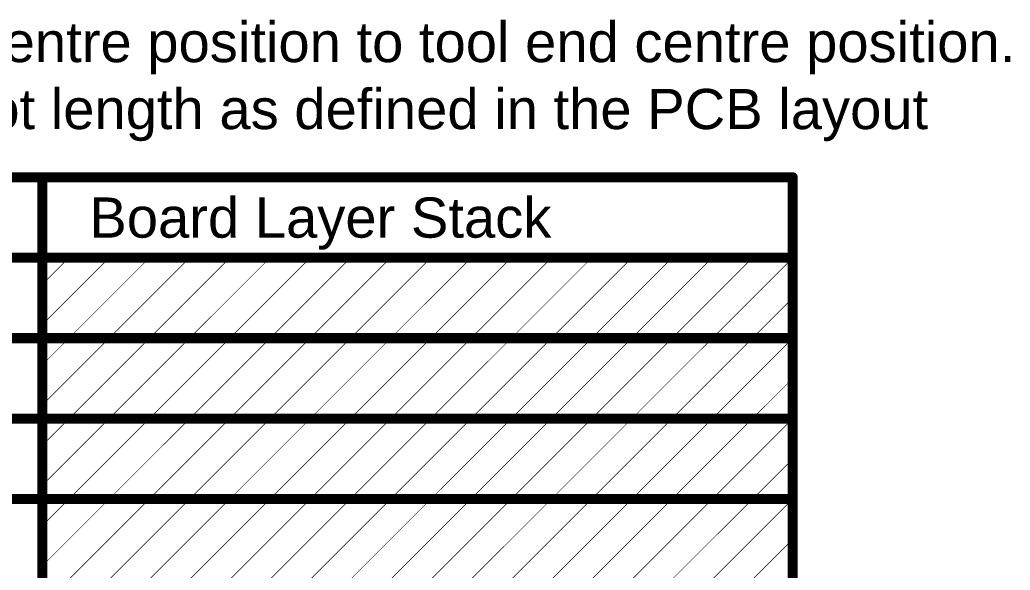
# Model space of a CAD drawing. Header units: inches. Extents: x -3 to 423, y -3 to 110.
# Drawn here: x 158.57 to 196.11, y 23.41 to 44.28 of the extents above; entities that cross this region are included whole.
import ezdxf

# ---------------------------------------------------------------- set-up
doc = ezdxf.new("R2010")
doc.units = ezdxf.units.IN
doc.layers.add('Drill Drawing', color=1, linetype='Continuous')
doc.layers.add('Mechanical 3', color=76, linetype='Continuous')
doc.styles.add('Arial', font='', dxfattribs={"height": 0.2})
doc.styles.get('Arial').set_extended_font_data('Arial')

msp = doc.modelspace()

# ---------------------------------------------------------------- linework, layer by layer
at = {"layer": 'Mechanical 3'}
for points in [[(72.582, 38.303, 0.381, 0.381, 0), (187.868, 38.303, 0.381, 0.381, 0)], [(159.428, 1.727, 0.381, 0.381, 0), (159.428, 38.303, 0.381, 0.381, 0)], [(187.868, 1.727, 0.381, 0.381, 0), (187.868, 38.303, 0.381, 0.381, 0)], [(72.582, 35.255, 0.381, 0.381, 0), (187.868, 35.255, 0.381, 0.381, 0)], [(159.428, 32.723, 0.0254, 0.0254, 0), (161.96, 35.255, 0.0254, 0.0254, 0)], [(159.428, 34.247, 0.0254, 0.0254, 0), (160.436, 35.255, 0.0254, 0.0254, 0)], [(160.436, 32.207, 0.0254, 0.0254, 0), (163.484, 35.255, 0.0254, 0.0254, 0)], [(161.96, 32.207, 0.0254, 0.0254, 0), (165.008, 35.255, 0.0254, 0.0254, 0)], [(163.484, 32.207, 0.0254, 0.0254, 0), (166.532, 35.255, 0.0254, 0.0254, 0)], [(165.008, 32.207, 0.0254, 0.0254, 0), (168.056, 35.255, 0.0254, 0.0254, 0)], [(166.532, 32.207, 0.0254, 0.0254, 0), (169.58, 35.255, 0.0254, 0.0254, 0)], [(168.056, 32.207, 0.0254, 0.0254, 0), (171.104, 35.255, 0.0254, 0.0254, 0)], [(169.58, 32.207, 0.0254, 0.0254, 0), (172.628, 35.255, 0.0254, 0.0254, 0)], [(171.104, 32.207, 0.0254, 0.0254, 0), (174.152, 35.255, 0.0254, 0.0254, 0)], [(172.628, 32.207, 0.0254, 0.0254, 0), (175.676, 35.255, 0.0254, 0.0254, 0)], [(174.152, 32.207, 0.0254, 0.0254, 0), (177.2, 35.255, 0.0254, 0.0254, 0)], [(175.676, 32.207, 0.0254, 0.0254, 0), (178.724, 35.255, 0.0254, 0.0254, 0)], [(177.2, 32.207, 0.0254, 0.0254, 0), (180.248, 35.255, 0.0254, 0.0254, 0)], [(178.724, 32.207, 0.0254, 0.0254, 0), (181.772, 35.255, 0.0254, 0.0254, 0)], [(180.248, 32.207, 0.0254, 0.0254, 0), (183.296, 35.255, 0.0254, 0.0254, 0)], [(181.772, 32.207, 0.0254, 0.0254, 0), (184.82, 35.255, 0.0254, 0.0254, 0)], [(183.296, 32.207, 0.0254, 0.0254, 0), (186.344, 35.255, 0.0254, 0.0254, 0)], [(184.82, 32.207, 0.0254, 0.0254, 0), (187.868, 35.255, 0.0254, 0.0254, 0)], [(186.344, 32.207, 0.0254, 0.0254, 0), (187.868, 33.731, 0.0254, 0.0254, 0)], [(144.954, 32.207, 0.381, 0.381, 0), (159.428, 32.207, 0.381, 0.381, 0)], [(159.428, 32.207, 0.381, 0.381, 0), (187.868, 32.207, 0.381, 0.381, 0)], [(159.428, 29.675, 0.0254, 0.0254, 0), (161.96, 32.207, 0.0254, 0.0254, 0)], [(159.428, 31.199, 0.0254, 0.0254, 0), (160.436, 32.207, 0.0254, 0.0254, 0)], [(160.436, 29.159, 0.0254, 0.0254, 0), (163.484, 32.207, 0.0254, 0.0254, 0)], [(161.96, 29.159, 0.0254, 0.0254, 0), (165.008, 32.207, 0.0254, 0.0254, 0)], [(163.484, 29.159, 0.0254, 0.0254, 0), (166.532, 32.207, 0.0254, 0.0254, 0)], [(165.008, 29.159, 0.0254, 0.0254, 0), (168.056, 32.207, 0.0254, 0.0254, 0)], [(166.532, 29.159, 0.0254, 0.0254, 0), (169.58, 32.207, 0.0254, 0.0254, 0)], [(168.056, 29.159, 0.0254, 0.0254, 0), (171.104, 32.207, 0.0254, 0.0254, 0)], [(169.58, 29.159, 0.0254, 0.0254, 0), (172.628, 32.207, 0.0254, 0.0254, 0)], [(171.104, 29.159, 0.0254, 0.0254, 0), (174.152, 32.207, 0.0254, 0.0254, 0)], [(172.628, 29.159, 0.0254, 0.0254, 0), (175.676, 32.207, 0.0254, 0.0254, 0)], [(174.152, 29.159, 0.0254, 0.0254, 0), (177.2, 32.207, 0.0254, 0.0254, 0)], [(175.676, 29.159, 0.0254, 0.0254, 0), (178.724, 32.207, 0.0254, 0.0254, 0)], [(177.2, 29.159, 0.0254, 0.0254, 0), (180.248, 32.207, 0.0254, 0.0254, 0)], [(178.724, 29.159, 0.0254, 0.0254, 0), (181.772, 32.207, 0.0254, 0.0254, 0)], [(180.248, 29.159, 0.0254, 0.0254, 0), (183.296, 32.207, 0.0254, 0.0254, 0)], [(181.772, 29.159, 0.0254, 0.0254, 0), (184.82, 32.207, 0.0254, 0.0254, 0)], [(183.296, 29.159, 0.0254, 0.0254, 0), (186.344, 32.207, 0.0254, 0.0254, 0)], [(184.82, 29.159, 0.0254, 0.0254, 0), (187.868, 32.207, 0.0254, 0.0254, 0)], [(186.344, 29.159, 0.0254, 0.0254, 0), (187.868, 30.683, 0.0254, 0.0254, 0)], [(144.954, 29.159, 0.381, 0.381, 0), (159.428, 29.159, 0.381, 0.381, 0)], [(159.428, 29.159, 0.381, 0.381, 0), (187.868, 29.159, 0.381, 0.381, 0)], [(159.428, 26.627, 0.0254, 0.0254, 0), (161.96, 29.159, 0.0254, 0.0254, 0)], [(159.428, 28.151, 0.0254, 0.0254, 0), (160.436, 29.159, 0.0254, 0.0254, 0)], [(160.436, 26.111, 0.0254, 0.0254, 0), (163.484, 29.159, 0.0254, 0.0254, 0)], [(161.96, 26.111, 0.0254, 0.0254, 0), (165.008, 29.159, 0.0254, 0.0254, 0)], [(163.484, 26.111, 0.0254, 0.0254, 0), (166.532, 29.159, 0.0254, 0.0254, 0)], [(165.008, 26.111, 0.0254, 0.0254, 0), (168.056, 29.159, 0.0254, 0.0254, 0)], [(166.532, 26.111, 0.0254, 0.0254, 0), (169.58, 29.159, 0.0254, 0.0254, 0)], [(168.056, 26.111, 0.0254, 0.0254, 0), (171.104, 29.159, 0.0254, 0.0254, 0)], [(169.58, 26.111, 0.0254, 0.0254, 0), (172.628, 29.159, 0.0254, 0.0254, 0)], [(171.104, 26.111, 0.0254, 0.0254, 0), (174.152, 29.159, 0.0254, 0.0254, 0)], [(172.628, 26.111, 0.0254, 0.0254, 0), (175.676, 29.159, 0.0254, 0.0254, 0)], [(174.152, 26.111, 0.0254, 0.0254, 0), (177.2, 29.159, 0.0254, 0.0254, 0)], [(175.676, 26.111, 0.0254, 0.0254, 0), (178.724, 29.159, 0.0254, 0.0254, 0)], [(177.2, 26.111, 0.0254, 0.0254, 0), (180.248, 29.159, 0.0254, 0.0254, 0)], [(178.724, 26.111, 0.0254, 0.0254, 0), (181.772, 29.159, 0.0254, 0.0254, 0)], [(180.248, 26.111, 0.0254, 0.0254, 0), (183.296, 29.159, 0.0254, 0.0254, 0)], [(181.772, 26.111, 0.0254, 0.0254, 0), (184.82, 29.159, 0.0254, 0.0254, 0)], [(183.296, 26.111, 0.0254, 0.0254, 0), (186.344, 29.159, 0.0254, 0.0254, 0)], [(184.82, 26.111, 0.0254, 0.0254, 0), (187.868, 29.159, 0.0254, 0.0254, 0)], [(186.344, 26.111, 0.0254, 0.0254, 0), (187.868, 27.635, 0.0254, 0.0254, 0)], [(144.954, 26.111, 0.381, 0.381, 0), (159.428, 26.111, 0.381, 0.381, 0)], [(159.428, 26.111, 0.381, 0.381, 0), (187.868, 26.111, 0.381, 0.381, 0)], [(159.428, 23.579, 0.0254, 0.0254, 0), (161.96, 26.111, 0.0254, 0.0254, 0)], [(159.428, 25.103, 0.0254, 0.0254, 0), (160.436, 26.111, 0.0254, 0.0254, 0)], [(160.436, 23.063, 0.0254, 0.0254, 0), (163.484, 26.111, 0.0254, 0.0254, 0)], [(161.96, 23.063, 0.0254, 0.0254, 0), (165.008, 26.111, 0.0254, 0.0254, 0)], [(163.484, 23.063, 0.0254, 0.0254, 0), (166.532, 26.111, 0.0254, 0.0254, 0)], [(165.008, 23.063, 0.0254, 0.0254, 0), (168.056, 26.111, 0.0254, 0.0254, 0)], [(166.532, 23.063, 0.0254, 0.0254, 0), (169.58, 26.111, 0.0254, 0.0254, 0)], [(168.056, 23.063, 0.0254, 0.0254, 0), (171.104, 26.111, 0.0254, 0.0254, 0)], [(169.58, 23.063, 0.0254, 0.0254, 0), (172.628, 26.111, 0.0254, 0.0254, 0)], [(171.104, 23.063, 0.0254, 0.0254, 0), (174.152, 26.111, 0.0254, 0.0254, 0)], [(172.628, 23.063, 0.0254, 0.0254, 0), (175.676, 26.111, 0.0254, 0.0254, 0)], [(174.152, 23.063, 0.0254, 0.0254, 0), (177.2, 26.111, 0.0254, 0.0254, 0)], [(175.676, 23.063, 0.0254, 0.0254, 0), (178.724, 26.111, 0.0254, 0.0254, 0)], [(177.2, 23.063, 0.0254, 0.0254, 0), (180.248, 26.111, 0.0254, 0.0254, 0)], [(178.724, 23.063, 0.0254, 0.0254, 0), (181.772, 26.111, 0.0254, 0.0254, 0)], [(180.248, 23.063, 0.0254, 0.0254, 0), (183.296, 26.111, 0.0254, 0.0254, 0)], [(181.772, 23.063, 0.0254, 0.0254, 0), (184.82, 26.111, 0.0254, 0.0254, 0)], [(183.296, 23.063, 0.0254, 0.0254, 0), (186.344, 26.111, 0.0254, 0.0254, 0)], [(184.82, 23.063, 0.0254, 0.0254, 0), (187.868, 26.111, 0.0254, 0.0254, 0)], [(186.344, 23.063, 0.0254, 0.0254, 0), (187.868, 24.587, 0.0254, 0.0254, 0)]]:
    msp.add_lwpolyline(points, format="xyseb", dxfattribs=at)
for points in [[(159.333, 38.303, 0.191, 0.191, 1), (159.523, 38.303, 0.191, 0.191, 1)], [(187.773, 38.303, 0.191, 0.191, 1), (187.963, 38.303, 0.191, 0.191, 1)], [(187.773, 38.303, 0.191, 0.191, 1), (187.963, 38.303, 0.191, 0.191, 1)], [(187.773, 35.255, 0.191, 0.191, 1), (187.963, 35.255, 0.191, 0.191, 1)], [(160.43, 35.255, 0.0127, 0.0127, 1), (160.442, 35.255, 0.0127, 0.0127, 1)], [(161.954, 35.255, 0.0127, 0.0127, 1), (161.966, 35.255, 0.0127, 0.0127, 1)], [(163.478, 35.255, 0.0127, 0.0127, 1), (163.49, 35.255, 0.0127, 0.0127, 1)], [(165.002, 35.255, 0.0127, 0.0127, 1), (165.014, 35.255, 0.0127, 0.0127, 1)], [(166.526, 35.255, 0.0127, 0.0127, 1), (166.538, 35.255, 0.0127, 0.0127, 1)], [(168.05, 35.255, 0.0127, 0.0127, 1), (168.062, 35.255, 0.0127, 0.0127, 1)], [(169.574, 35.255, 0.0127, 0.0127, 1), (169.586, 35.255, 0.0127, 0.0127, 1)], [(171.098, 35.255, 0.0127, 0.0127, 1), (171.11, 35.255, 0.0127, 0.0127, 1)], [(172.622, 35.255, 0.0127, 0.0127, 1), (172.634, 35.255, 0.0127, 0.0127, 1)], [(174.146, 35.255, 0.0127, 0.0127, 1), (174.158, 35.255, 0.0127, 0.0127, 1)], [(175.67, 35.255, 0.0127, 0.0127, 1), (175.682, 35.255, 0.0127, 0.0127, 1)], [(177.194, 35.255, 0.0127, 0.0127, 1), (177.206, 35.255, 0.0127, 0.0127, 1)], [(178.718, 35.255, 0.0127, 0.0127, 1), (178.73, 35.255, 0.0127, 0.0127, 1)], [(180.242, 35.255, 0.0127, 0.0127, 1), (180.254, 35.255, 0.0127, 0.0127, 1)], [(181.766, 35.255, 0.0127, 0.0127, 1), (181.778, 35.255, 0.0127, 0.0127, 1)], [(183.29, 35.255, 0.0127, 0.0127, 1), (183.302, 35.255, 0.0127, 0.0127, 1)], [(184.814, 35.255, 0.0127, 0.0127, 1), (184.826, 35.255, 0.0127, 0.0127, 1)], [(186.338, 35.255, 0.0127, 0.0127, 1), (186.35, 35.255, 0.0127, 0.0127, 1)], [(187.862, 35.255, 0.0127, 0.0127, 1), (187.874, 35.255, 0.0127, 0.0127, 1)], [(159.422, 34.247, 0.0127, 0.0127, 1), (159.434, 34.247, 0.0127, 0.0127, 1)], [(187.862, 33.731, 0.0127, 0.0127, 1), (187.874, 33.731, 0.0127, 0.0127, 1)], [(159.422, 32.723, 0.0127, 0.0127, 1), (159.434, 32.723, 0.0127, 0.0127, 1)], [(159.333, 32.207, 0.191, 0.191, 1), (159.523, 32.207, 0.191, 0.191, 1)], [(159.333, 32.207, 0.191, 0.191, 1), (159.523, 32.207, 0.191, 0.191, 1)], [(187.773, 32.207, 0.191, 0.191, 1), (187.963, 32.207, 0.191, 0.191, 1)], [(160.43, 32.207, 0.0127, 0.0127, 1), (160.442, 32.207, 0.0127, 0.0127, 1)], [(160.43, 32.207, 0.0127, 0.0127, 1), (160.442, 32.207, 0.0127, 0.0127, 1)], [(161.954, 32.207, 0.0127, 0.0127, 1), (161.966, 32.207, 0.0127, 0.0127, 1)], [(161.954, 32.207, 0.0127, 0.0127, 1), (161.966, 32.207, 0.0127, 0.0127, 1)], [(163.478, 32.207, 0.0127, 0.0127, 1), (163.49, 32.207, 0.0127, 0.0127, 1)], [(163.478, 32.207, 0.0127, 0.0127, 1), (163.49, 32.207, 0.0127, 0.0127, 1)], [(165.002, 32.207, 0.0127, 0.0127, 1), (165.014, 32.207, 0.0127, 0.0127, 1)], [(165.002, 32.207, 0.0127, 0.0127, 1), (165.014, 32.207, 0.0127, 0.0127, 1)], [(166.526, 32.207, 0.0127, 0.0127, 1), (166.538, 32.207, 0.0127, 0.0127, 1)], [(166.526, 32.207, 0.0127, 0.0127, 1), (166.538, 32.207, 0.0127, 0.0127, 1)], [(168.05, 32.207, 0.0127, 0.0127, 1), (168.062, 32.207, 0.0127, 0.0127, 1)], [(168.05, 32.207, 0.0127, 0.0127, 1), (168.062, 32.207, 0.0127, 0.0127, 1)], [(169.574, 32.207, 0.0127, 0.0127, 1), (169.586, 32.207, 0.0127, 0.0127, 1)], [(169.574, 32.207, 0.0127, 0.0127, 1), (169.586, 32.207, 0.0127, 0.0127, 1)], [(171.098, 32.207, 0.0127, 0.0127, 1), (171.11, 32.207, 0.0127, 0.0127, 1)], [(171.098, 32.207, 0.0127, 0.0127, 1), (171.11, 32.207, 0.0127, 0.0127, 1)], [(172.622, 32.207, 0.0127, 0.0127, 1), (172.634, 32.207, 0.0127, 0.0127, 1)], [(172.622, 32.207, 0.0127, 0.0127, 1), (172.634, 32.207, 0.0127, 0.0127, 1)], [(174.146, 32.207, 0.0127, 0.0127, 1), (174.158, 32.207, 0.0127, 0.0127, 1)], [(174.146, 32.207, 0.0127, 0.0127, 1), (174.158, 32.207, 0.0127, 0.0127, 1)], [(175.67, 32.207, 0.0127, 0.0127, 1), (175.682, 32.207, 0.0127, 0.0127, 1)], [(175.67, 32.207, 0.0127, 0.0127, 1), (175.682, 32.207, 0.0127, 0.0127, 1)], [(177.194, 32.207, 0.0127, 0.0127, 1), (177.206, 32.207, 0.0127, 0.0127, 1)], [(177.194, 32.207, 0.0127, 0.0127, 1), (177.206, 32.207, 0.0127, 0.0127, 1)], [(178.718, 32.207, 0.0127, 0.0127, 1), (178.73, 32.207, 0.0127, 0.0127, 1)], [(178.718, 32.207, 0.0127, 0.0127, 1), (178.73, 32.207, 0.0127, 0.0127, 1)], [(180.242, 32.207, 0.0127, 0.0127, 1), (180.254, 32.207, 0.0127, 0.0127, 1)], [(180.242, 32.207, 0.0127, 0.0127, 1), (180.254, 32.207, 0.0127, 0.0127, 1)], [(181.766, 32.207, 0.0127, 0.0127, 1), (181.778, 32.207, 0.0127, 0.0127, 1)], [(181.766, 32.207, 0.0127, 0.0127, 1), (181.778, 32.207, 0.0127, 0.0127, 1)], [(183.29, 32.207, 0.0127, 0.0127, 1), (183.302, 32.207, 0.0127, 0.0127, 1)], [(183.29, 32.207, 0.0127, 0.0127, 1), (183.302, 32.207, 0.0127, 0.0127, 1)], [(184.814, 32.207, 0.0127, 0.0127, 1), (184.826, 32.207, 0.0127, 0.0127, 1)], [(184.814, 32.207, 0.0127, 0.0127, 1), (184.826, 32.207, 0.0127, 0.0127, 1)], [(186.338, 32.207, 0.0127, 0.0127, 1), (186.35, 32.207, 0.0127, 0.0127, 1)], [(186.338, 32.207, 0.0127, 0.0127, 1), (186.35, 32.207, 0.0127, 0.0127, 1)], [(187.862, 32.207, 0.0127, 0.0127, 1), (187.874, 32.207, 0.0127, 0.0127, 1)], [(159.422, 31.199, 0.0127, 0.0127, 1), (159.434, 31.199, 0.0127, 0.0127, 1)], [(187.862, 30.683, 0.0127, 0.0127, 1), (187.874, 30.683, 0.0127, 0.0127, 1)], [(159.422, 29.675, 0.0127, 0.0127, 1), (159.434, 29.675, 0.0127, 0.0127, 1)], [(159.333, 29.159, 0.191, 0.191, 1), (159.523, 29.159, 0.191, 0.191, 1)], [(159.333, 29.159, 0.191, 0.191, 1), (159.523, 29.159, 0.191, 0.191, 1)], [(187.773, 29.159, 0.191, 0.191, 1), (187.963, 29.159, 0.191, 0.191, 1)], [(160.43, 29.159, 0.0127, 0.0127, 1), (160.442, 29.159, 0.0127, 0.0127, 1)], [(160.43, 29.159, 0.0127, 0.0127, 1), (160.442, 29.159, 0.0127, 0.0127, 1)], [(161.954, 29.159, 0.0127, 0.0127, 1), (161.966, 29.159, 0.0127, 0.0127, 1)], [(161.954, 29.159, 0.0127, 0.0127, 1), (161.966, 29.159, 0.0127, 0.0127, 1)], [(163.478, 29.159, 0.0127, 0.0127, 1), (163.49, 29.159, 0.0127, 0.0127, 1)], [(163.478, 29.159, 0.0127, 0.0127, 1), (163.49, 29.159, 0.0127, 0.0127, 1)], [(165.002, 29.159, 0.0127, 0.0127, 1), (165.014, 29.159, 0.0127, 0.0127, 1)], [(165.002, 29.159, 0.0127, 0.0127, 1), (165.014, 29.159, 0.0127, 0.0127, 1)], [(166.526, 29.159, 0.0127, 0.0127, 1), (166.538, 29.159, 0.0127, 0.0127, 1)], [(166.526, 29.159, 0.0127, 0.0127, 1), (166.538, 29.159, 0.0127, 0.0127, 1)], [(168.05, 29.159, 0.0127, 0.0127, 1), (168.062, 29.159, 0.0127, 0.0127, 1)], [(168.05, 29.159, 0.0127, 0.0127, 1), (168.062, 29.159, 0.0127, 0.0127, 1)], [(169.574, 29.159, 0.0127, 0.0127, 1), (169.586, 29.159, 0.0127, 0.0127, 1)], [(169.574, 29.159, 0.0127, 0.0127, 1), (169.586, 29.159, 0.0127, 0.0127, 1)], [(171.098, 29.159, 0.0127, 0.0127, 1), (171.11, 29.159, 0.0127, 0.0127, 1)], [(171.098, 29.159, 0.0127, 0.0127, 1), (171.11, 29.159, 0.0127, 0.0127, 1)], [(172.622, 29.159, 0.0127, 0.0127, 1), (172.634, 29.159, 0.0127, 0.0127, 1)], [(172.622, 29.159, 0.0127, 0.0127, 1), (172.634, 29.159, 0.0127, 0.0127, 1)], [(174.146, 29.159, 0.0127, 0.0127, 1), (174.158, 29.159, 0.0127, 0.0127, 1)], [(174.146, 29.159, 0.0127, 0.0127, 1), (174.158, 29.159, 0.0127, 0.0127, 1)], [(175.67, 29.159, 0.0127, 0.0127, 1), (175.682, 29.159, 0.0127, 0.0127, 1)], [(175.67, 29.159, 0.0127, 0.0127, 1), (175.682, 29.159, 0.0127, 0.0127, 1)], [(177.194, 29.159, 0.0127, 0.0127, 1), (177.206, 29.159, 0.0127, 0.0127, 1)], [(177.194, 29.159, 0.0127, 0.0127, 1), (177.206, 29.159, 0.0127, 0.0127, 1)], [(178.718, 29.159, 0.0127, 0.0127, 1), (178.73, 29.159, 0.0127, 0.0127, 1)], [(178.718, 29.159, 0.0127, 0.0127, 1), (178.73, 29.159, 0.0127, 0.0127, 1)], [(180.242, 29.159, 0.0127, 0.0127, 1), (180.254, 29.159, 0.0127, 0.0127, 1)], [(180.242, 29.159, 0.0127, 0.0127, 1), (180.254, 29.159, 0.0127, 0.0127, 1)], [(181.766, 29.159, 0.0127, 0.0127, 1), (181.778, 29.159, 0.0127, 0.0127, 1)], [(181.766, 29.159, 0.0127, 0.0127, 1), (181.778, 29.159, 0.0127, 0.0127, 1)], [(183.29, 29.159, 0.0127, 0.0127, 1), (183.302, 29.159, 0.0127, 0.0127, 1)], [(183.29, 29.159, 0.0127, 0.0127, 1), (183.302, 29.159, 0.0127, 0.0127, 1)], [(184.814, 29.159, 0.0127, 0.0127, 1), (184.826, 29.159, 0.0127, 0.0127, 1)], [(184.814, 29.159, 0.0127, 0.0127, 1), (184.826, 29.159, 0.0127, 0.0127, 1)], [(186.338, 29.159, 0.0127, 0.0127, 1), (186.35, 29.159, 0.0127, 0.0127, 1)], [(186.338, 29.159, 0.0127, 0.0127, 1), (186.35, 29.159, 0.0127, 0.0127, 1)], [(187.862, 29.159, 0.0127, 0.0127, 1), (187.874, 29.159, 0.0127, 0.0127, 1)], [(159.422, 28.151, 0.0127, 0.0127, 1), (159.434, 28.151, 0.0127, 0.0127, 1)], [(187.862, 27.635, 0.0127, 0.0127, 1), (187.874, 27.635, 0.0127, 0.0127, 1)], [(159.333, 26.111, 0.191, 0.191, 1), (159.523, 26.111, 0.191, 0.191, 1)], [(159.333, 26.111, 0.191, 0.191, 1), (159.523, 26.111, 0.191, 0.191, 1)], [(159.422, 26.627, 0.0127, 0.0127, 1), (159.434, 26.627, 0.0127, 0.0127, 1)], [(187.773, 26.111, 0.191, 0.191, 1), (187.963, 26.111, 0.191, 0.191, 1)], [(160.43, 26.111, 0.0127, 0.0127, 1), (160.442, 26.111, 0.0127, 0.0127, 1)], [(160.43, 26.111, 0.0127, 0.0127, 1), (160.442, 26.111, 0.0127, 0.0127, 1)], [(161.954, 26.111, 0.0127, 0.0127, 1), (161.966, 26.111, 0.0127, 0.0127, 1)], [(161.954, 26.111, 0.0127, 0.0127, 1), (161.966, 26.111, 0.0127, 0.0127, 1)], [(163.478, 26.111, 0.0127, 0.0127, 1), (163.49, 26.111, 0.0127, 0.0127, 1)], [(163.478, 26.111, 0.0127, 0.0127, 1), (163.49, 26.111, 0.0127, 0.0127, 1)], [(165.002, 26.111, 0.0127, 0.0127, 1), (165.014, 26.111, 0.0127, 0.0127, 1)], [(165.002, 26.111, 0.0127, 0.0127, 1), (165.014, 26.111, 0.0127, 0.0127, 1)], [(166.526, 26.111, 0.0127, 0.0127, 1), (166.538, 26.111, 0.0127, 0.0127, 1)], [(166.526, 26.111, 0.0127, 0.0127, 1), (166.538, 26.111, 0.0127, 0.0127, 1)], [(168.05, 26.111, 0.0127, 0.0127, 1), (168.062, 26.111, 0.0127, 0.0127, 1)], [(168.05, 26.111, 0.0127, 0.0127, 1), (168.062, 26.111, 0.0127, 0.0127, 1)], [(169.574, 26.111, 0.0127, 0.0127, 1), (169.586, 26.111, 0.0127, 0.0127, 1)], [(169.574, 26.111, 0.0127, 0.0127, 1), (169.586, 26.111, 0.0127, 0.0127, 1)], [(171.098, 26.111, 0.0127, 0.0127, 1), (171.11, 26.111, 0.0127, 0.0127, 1)], [(171.098, 26.111, 0.0127, 0.0127, 1), (171.11, 26.111, 0.0127, 0.0127, 1)], [(172.622, 26.111, 0.0127, 0.0127, 1), (172.634, 26.111, 0.0127, 0.0127, 1)], [(172.622, 26.111, 0.0127, 0.0127, 1), (172.634, 26.111, 0.0127, 0.0127, 1)], [(174.146, 26.111, 0.0127, 0.0127, 1), (174.158, 26.111, 0.0127, 0.0127, 1)], [(174.146, 26.111, 0.0127, 0.0127, 1), (174.158, 26.111, 0.0127, 0.0127, 1)], [(175.67, 26.111, 0.0127, 0.0127, 1), (175.682, 26.111, 0.0127, 0.0127, 1)], [(175.67, 26.111, 0.0127, 0.0127, 1), (175.682, 26.111, 0.0127, 0.0127, 1)], [(177.194, 26.111, 0.0127, 0.0127, 1), (177.206, 26.111, 0.0127, 0.0127, 1)], [(177.194, 26.111, 0.0127, 0.0127, 1), (177.206, 26.111, 0.0127, 0.0127, 1)], [(178.718, 26.111, 0.0127, 0.0127, 1), (178.73, 26.111, 0.0127, 0.0127, 1)], [(178.718, 26.111, 0.0127, 0.0127, 1), (178.73, 26.111, 0.0127, 0.0127, 1)], [(180.242, 26.111, 0.0127, 0.0127, 1), (180.254, 26.111, 0.0127, 0.0127, 1)], [(180.242, 26.111, 0.0127, 0.0127, 1), (180.254, 26.111, 0.0127, 0.0127, 1)], [(181.766, 26.111, 0.0127, 0.0127, 1), (181.778, 26.111, 0.0127, 0.0127, 1)], [(181.766, 26.111, 0.0127, 0.0127, 1), (181.778, 26.111, 0.0127, 0.0127, 1)], [(183.29, 26.111, 0.0127, 0.0127, 1), (183.302, 26.111, 0.0127, 0.0127, 1)], [(183.29, 26.111, 0.0127, 0.0127, 1), (183.302, 26.111, 0.0127, 0.0127, 1)], [(184.814, 26.111, 0.0127, 0.0127, 1), (184.826, 26.111, 0.0127, 0.0127, 1)], [(184.814, 26.111, 0.0127, 0.0127, 1), (184.826, 26.111, 0.0127, 0.0127, 1)], [(186.338, 26.111, 0.0127, 0.0127, 1), (186.35, 26.111, 0.0127, 0.0127, 1)], [(186.338, 26.111, 0.0127, 0.0127, 1), (186.35, 26.111, 0.0127, 0.0127, 1)], [(187.862, 26.111, 0.0127, 0.0127, 1), (187.874, 26.111, 0.0127, 0.0127, 1)], [(159.422, 25.103, 0.0127, 0.0127, 1), (159.434, 25.103, 0.0127, 0.0127, 1)], [(187.862, 24.587, 0.0127, 0.0127, 1), (187.874, 24.587, 0.0127, 0.0127, 1)], [(159.422, 23.579, 0.0127, 0.0127, 1), (159.434, 23.579, 0.0127, 0.0127, 1)]]:
    msp.add_lwpolyline(points, format="xyseb", close=True, dxfattribs=at)

# ---------------------------------------------------------------- texts
at = {"layer": 'Drill Drawing', "style": 'Arial'}
for s, p in [('= Calculated from tool start centre position to tool end centre position.', (130.806, 42.671)), (' = Routed Path Length + Tool Size = Slot length as defined in the PCB layout', (120.396, 40.132))]:
    msp.add_text(s, height=1.524, dxfattribs=at).set_placement(p)
at = {"layer": 'Mechanical 3', "style": 'Arial'}
msp.add_text('Board Layer Stack', height=1.524, dxfattribs=at).set_placement((161.206, 36.017))

doc.saveas('drawing.dxf')
